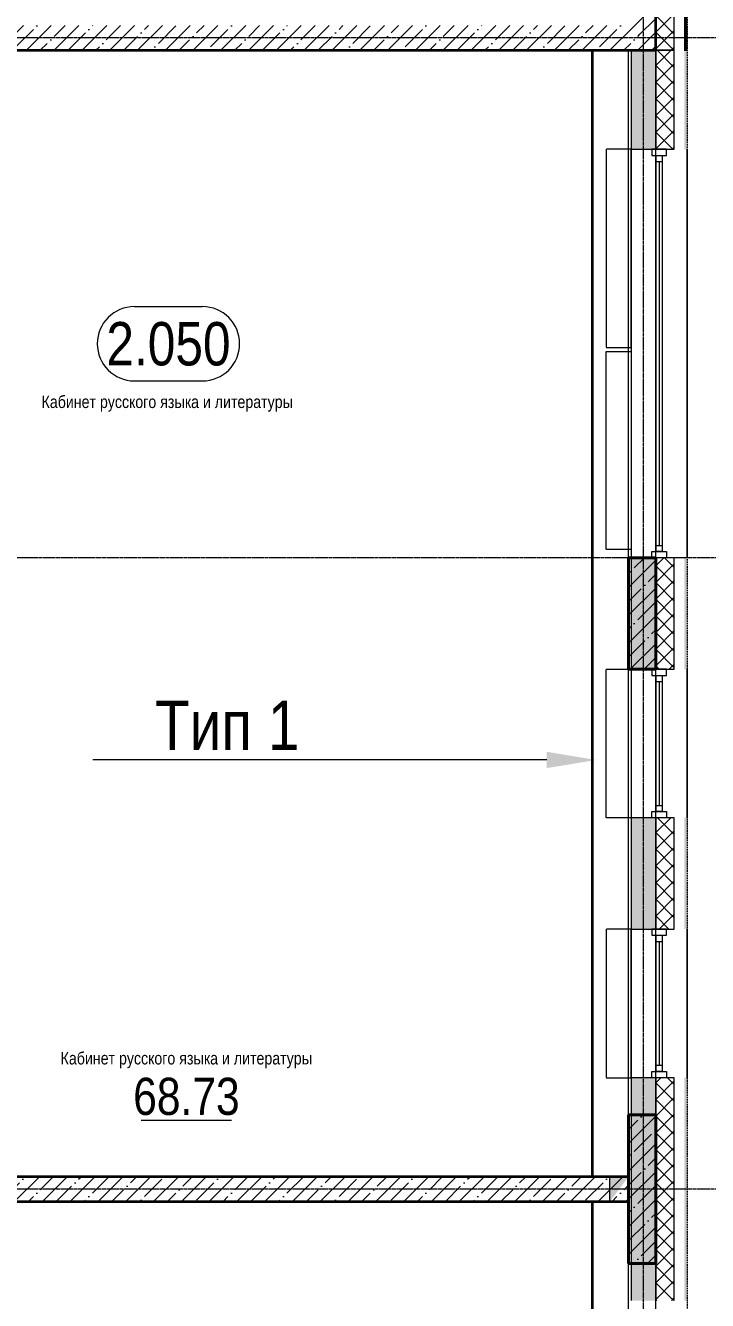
# Model space of a CAD drawing. Header units: millimetres. Extents: x -231292 to 573618, y -153144 to 564035.
# Drawn here: x 118491 to 124001, y 40230 to 50530 of the extents above; entities that cross this region are included whole.
import ezdxf
from ezdxf import colors
from ezdxf.entities.mleader import LeaderData, LeaderLine
from ezdxf.enums import TextEntityAlignment as Align
from ezdxf.math import Vec2, Vec3

# ---------------------------------------------------------------- set-up
doc = ezdxf.new("R2010")
doc.units = ezdxf.units.MM
for name, pattern in [('CENTER2', [28.575, 19.05, -3.175, 3.175, -3.175]), ('DASHED', [19.05, 12.7, -6.35]), ('HIDDEN2', [4.7625, 3.175, -1.5875])]:
    doc.linetypes.add(name, pattern=pattern)
doc.layers.get('0').update_dxf_attribs({"color": 250})
doc.layers.get('Defpoints').update_dxf_attribs({"color": 250})
for name, color, linetype, lineweight in [('A-AREA', 250, 'Continuous', 15), ('A-Wall_Материал_Газоблок_Контур', 250, 'Continuous', 0), ('АР_Area', 250, 'Continuous', 5), ('АР_Колонны', 250, 'Continuous', 35), ('АР_Окна', 250, 'Continuous', 5), ('АР_Отопительные приборы', 250, 'HIDDEN2', 0), ('АР_площадь пом', 250, 'Continuous', 5), ('АР_Стены ЖБ', 250, 'Continuous', 35), ('АР_Стены ПЕНОблок', 250, 'Continuous', 20), ('АР_Утеплитель', 250, 'Continuous', 0), ('АР_Штриховка', 250, 'Continuous', 0), ('Зашивка радиаторов тип 1 (фанера и МДФ)', 250, 'Continuous', 0), ('КМ_Фахверки', 250, 'Continuous', 80), ('ОВ_Отопление', 250, 'Continuous', 0), ('Размеры зашивки ГКЛ', 250, 'Continuous', 0), ('РД_Оси_100', 250, 'Continuous', 0)]:
    doc.layers.add(name, color=color, linetype=linetype, lineweight=lineweight)
doc.layers.add('АР_Делит', color=250, linetype='Continuous', lineweight=0, plot=False)
doc.styles.add('style1', font='ARIALN.TTF')
pattern_1 = [(45, (8883.4, 13229.69), (-112.2532, 112.2532), []), (45, (8995.66, 13229.69), (-112.2532, 112.2532), [198.4375, -39.6875, 0, -39.6875])]

# ---------------------------------------------------------------- blocks, each defined once
blk = doc.blocks.new('СОШ_2200_АР_ОСИ_М100_28.05.24')
at = {"layer": 'АР_Делит', "color": 5, "linetype": 'DASHED'}
blk.add_lwpolyline([(114955, 135155), (114955, -355), (93595.036, -355), (93595.036, 13855), (94145, 13855), (94145, 68320), (66055, 68320), (66055, 13857.73), (83455, 13857.73), (83455, -355), (45245, -355), (45245, 13145), (44695, 13145), (44695, 26755), (45245, 26755), (45245, 68320), (20455, 68320), (20455, 26755), (27955, 26755), (27955, 13145), (-355, 13145), (-355, 100855)], dxfattribs=at)
at = {"layer": 'РД_Оси_100', "linetype": 'CENTER2'}
for p, q in [((114600, -6155), (114600, 139938.679)), ((119910, 37200), (94200, 37200)), ((119910, 33000), (94200, 33000)), ((119910, 27900), (94200, 27900))]:
    blk.add_line(p, q, dxfattribs=at)
blk = doc.blocks.new('otv_в_стене')
at = {"linetype": 'Continuous'}
blk.add_lwpolyline([(0, -1), (0, 0), (1, 0), (1, -1)], close=True, dxfattribs=at)
blk.add_solid([(0, -1), (0, 0), (0.5, -0.5), (1, 0)], dxfattribs=at)
blk = doc.blocks.new('MOK-МаркаПом_овал_ареал')
for p, q in [((-2.75, 3), (2.75, 3)), ((-2.75, -3), (2.75, -3))]:
    blk.add_line(p, q)
for centre, radius, start, end in [((-2.75, 0), 3, 90, 270), ((2.75, 0), 3, 270, 90), ((-3.75, 0), 3.5, 0, 0.001)]:
    blk.add_arc(centre, radius, start, end)
at = {"color": 0, "style": 'style1'}
blk.add_attdef('АР-ПОМЕЩЕНИЕ:НОМЕР', text='', height=3.5, dxfattribs=at).set_placement((0, 0), align=Align.MIDDLE)
at = {"layer": 'Defpoints', "color": 2, "style": 'style1'}
blk.add_attdef('АР-ПОМЕЩЕНИЕ:НАИМЕНОВАНИЕ', text='', height=1, dxfattribs=at).set_placement((-0.09, -4.81), align=Align.MIDDLE)
blk = doc.blocks.new('MOK-МаркаПомещения1')
at = {"layer": 'A-AREA', "color": 0}
blk.add_line((-3.65, -1.94), (3.65, -1.94), dxfattribs=at)
at = {"layer": 'A-AREA', "color": 0, "style": 'style1'}
blk.add_attdef('АР-ПОМЕЩЕНИЕ:ПЛОЩАДЬ', text='', height=3, dxfattribs=at).set_placement((0, 0), align=Align.MIDDLE)
at = {"layer": 'Defpoints', "style": 'style1', "flags": 8}
blk.add_attdef('АР-ПОМЕЩЕНИЕ:НАИМЕНОВАНИЕ', text='', height=1, dxfattribs=at).set_placement((0, 2.96), align=Align.MIDDLE)

msp = doc.modelspace()

# ---------------------------------------------------------------- hatches: boundary and pattern name
at = {"layer": 'АР_Штриховка', "linetype": 'Continuous', "lineweight": 5}
h = msp.add_hatch(dxfattribs=at)
h.set_pattern_fill('ANSI35', color=256, scale=25, angle=-360, style=0)
h.set_pattern_definition([(45, (8883.4, 13229.69), (-112.2532, 112.2532), []), (45, (8995.66, 13229.69), (-112.2532, 112.2532), [198.4375, -39.6875, 0, -39.6875])])
h.paths.add_polyline_path([(123583.403, 54729.686), (123383.403, 54529.686), (123383.403, 54429.686), (123583.403, 54429.686)], flags=0)
h.paths.add_polyline_path([(123583.403, 50629.686), (123383.403, 50629.686), (123383.403, 50529.686), (123583.403, 50329.686)], flags=0)
at = {"layer": 'АР_Штриховка', "linetype": 'Continuous', "lineweight": 0}
h = msp.add_hatch(dxfattribs=at)
h.set_pattern_fill('ANSI37', color=256, scale=30, angle=-360, style=0)
h.set_pattern_definition([(45, (8883.4, 13229.69), (-67.35192, 67.35192), []), (135, (8883.4, 13229.69), (-67.35192, -67.35192), [])])
h.paths.add_polyline_path([(123733.401, 54729.686), (123583.401, 54729.686), (123583.401, 54429.686), (123733.401, 54429.687)], flags=0)
h.paths.add_polyline_path([(123733.406, 50629.686), (123583.406, 50629.686), (123583.406, 50329.686), (123733.406, 50329.686)], flags=0)
h = msp.add_hatch(dxfattribs=at)
h.set_pattern_fill('_U', color=256, angle=-360, style=0, pattern_type=0)
h.set_pattern_definition([(360, (8883.4027, 13229.6861), (-2e-16, 1), [])])
h.paths.add_polyline_path([(123838.401, 54729.686), (123813.401, 54729.686), (123813.401, 54429.687), (123838.401, 54429.687)], flags=0)
h.paths.add_polyline_path([(123838.406, 50629.686), (123813.406, 50629.686), (123813.406, 50329.686), (123838.406, 50329.686)], flags=0)
at = {"layer": 'АР_Штриховка', "linetype": 'Continuous', "lineweight": 5}
h = msp.add_hatch(dxfattribs=at)
h.set_pattern_fill('ANSI35', color=256, scale=25, style=0)
h.set_pattern_definition([(45, (8883.4, 13229.69), (-112.2532, 112.2532), []), (45, (8995.66, 13229.69), (-112.2532, 112.2532), [198.4375, -39.6875, 0, -39.6875])])
h.paths.add_polyline_path([(114883.403, 50529.686), (114683.403, 50329.686), (123583.403, 50329.686), (123383.403, 50529.686)], flags=0)
at = {"layer": 'АР_Штриховка', "linetype": 'Continuous', "lineweight": 0}
h = msp.add_hatch(dxfattribs=at)
h.set_pattern_fill('AR-CONC', color=256, angle=-360, style=0)
h.set_pattern_definition([(50, (8883.4, 13229.69), (182.18467, -15.93909), [19.05, -209.55]), (355, (8883.4, 13229.69), (-35.24342, 191.05685), [15.24, -167.64058]), (100.45144, (8898.58, 13228.36), (146.94125, 175.11775), [16.19, -178.09024]), (46.1842, (8883.4, 13280.49), (271.07904, -42.04233), [28.575, -314.325]), (96.63556, (8906, 13276.98), (237.40413, 247.4261), [24.285, -267.1356]), (351.18415, (8883.4, 13280.5), (237.40413, 247.4261), [22.85997, -251.45973]), (21, (8908.8, 13267.79), (151.6144, -102.2652), [19.05, -209.55]), (326, (8908.8, 13267.79), (61.80203, 184.18797), [15.24, -167.64]), (71.45145, (8921.44, 13259.26), (213.41642, 81.92277), [16.19, -178.08994]), (37.5, (8883.4, 13229.686), (3.088603, 84.55504), [0, -165.608, 0, -170.18, 0, -168.275]), (7.5, (8883.4, 13229.69), (66.81966, 100.180575), [0, -97.028, 0, -161.798, 0, -64.135]), (327.5, (8826.76, 13229.686), (135.590595, -5.728744), [0, -63.5, 0, -198.12, 0, -262.89]), (317.5, (8801.36, 13229.69), (148.12918, 25.42649), [0, -82.55, 0, -131.572, 0, -186.69])])
h.paths.add_polyline_path([(123583.403, 50329.686), (123383.403, 50329.686), (123383.403, 49529.686), (123583.403, 49529.686)], flags=0)
h.paths.add_polyline_path([(123583.403, 46229.686), (123383.403, 46229.686), (123383.403, 45329.686), (123583.403, 45329.686)], flags=0)
h.paths.add_polyline_path([(123583.403, 44129.686), (123383.403, 44129.686), (123383.403, 43229.686), (123583.403, 43229.686)], flags=0)
h.paths.add_polyline_path([(123583.403, 42029.686), (123383.403, 42029.686), (123383.403, 40229.686), (123583.403, 40229.686)], flags=0)
h.paths.add_polyline_path([(123583.403, 36929.686), (123383.403, 36929.686), (123383.403, 36029.686), (123583.403, 36029.686)], flags=0)
h.paths.add_polyline_path([(123583.403, 34829.686), (123383.403, 34829.686), (123383.403, 33929.686), (123583.403, 33929.686)], flags=0)
h.paths.add_polyline_path([(123583.403, 32729.686), (123383.403, 32729.686), (123383.403, 30929.686), (123583.403, 30929.686)], flags=0)
h.paths.add_polyline_path([(123583.403, 27629.686), (123383.403, 27629.686), (123383.403, 26729.686), (123583.403, 26729.686)], flags=0)
h.paths.add_polyline_path([(123583.403, 25529.686), (123383.403, 25529.686), (123383.403, 24629.686), (123583.403, 24629.686)], flags=0)
h.paths.add_polyline_path([(123583.403, 23429.686), (123383.403, 23429.686), (123383.403, 21529.686), (123583.403, 21529.686)], flags=0)
h.paths.add_polyline_path([(123583.403, 18229.686), (123383.403, 18229.686), (123383.403, 17329.686), (123583.403, 17329.686)], flags=0)
h.paths.add_polyline_path([(123583.403, 16129.686), (123383.403, 16129.686), (123383.403, 15229.686), (123583.403, 15229.686)], flags=0)
h.paths.add_polyline_path([(123583.403, 14029.686), (123383.403, 14029.686), (123383.403, 13329.686), (123583.403, 13129.686)], flags=0)
h = msp.add_hatch(dxfattribs=at)
h.set_pattern_fill('ANSI37', color=256, scale=30, angle=-360, style=0)
h.set_pattern_definition([(45, (8883.4, 13229.69), (-67.35192, 67.35192), []), (135, (8883.4, 13229.69), (-67.35192, -67.35192), [])])
h.paths.add_polyline_path([(123733.403, 50329.686), (123583.403, 50329.686), (123583.403, 49529.686), (123733.403, 49529.686)], flags=0)
h.paths.add_polyline_path([(123733.403, 46229.686), (123583.403, 46229.686), (123583.403, 45329.686), (123733.403, 45329.686)], flags=0)
h.paths.add_polyline_path([(123733.403, 44129.686), (123583.403, 44129.686), (123583.403, 43229.686), (123733.403, 43229.686)], flags=0)
h.paths.add_polyline_path([(123733.403, 42029.686), (123583.403, 42029.686), (123583.403, 40229.686), (123733.403, 40229.686)], flags=0)
h.paths.add_polyline_path([(123733.403, 36929.686), (123583.403, 36929.686), (123583.403, 36029.686), (123733.403, 36029.686)], flags=0)
h.paths.add_polyline_path([(123733.403, 34829.686), (123583.403, 34829.686), (123583.403, 33929.686), (123733.403, 33929.686)], flags=0)
h.paths.add_polyline_path([(123733.403, 32729.686), (123583.403, 32729.686), (123583.403, 30929.686), (123733.403, 30929.686)], flags=0)
h.paths.add_polyline_path([(123733.403, 27629.686), (123583.403, 27629.686), (123583.403, 26729.686), (123733.403, 26729.686)], flags=0)
h.paths.add_polyline_path([(123733.403, 25529.686), (123583.403, 25529.686), (123583.403, 24629.686), (123733.403, 24629.686)], flags=0)
h.paths.add_polyline_path([(123733.403, 23429.686), (123583.403, 23429.686), (123583.403, 21529.686), (123733.403, 21529.686)], flags=0)
h.paths.add_polyline_path([(123733.403, 18229.686), (123583.403, 18229.686), (123583.403, 17329.686), (123733.403, 17329.686)], flags=0)
h.paths.add_polyline_path([(123733.403, 16129.686), (123583.403, 16129.686), (123583.403, 15229.686), (123733.403, 15229.686)], flags=0)
h.paths.add_polyline_path([(123733.403, 14029.686), (123583.403, 14029.686), (123583.403, 13129.686), (123733.403, 12979.686)], flags=0)
h = msp.add_hatch(dxfattribs=at)
h.set_pattern_fill('_U', color=256, angle=-360, style=0, pattern_type=0)
h.set_pattern_definition([(360, (8883.4027, 13229.6861), (-4e-16, 1), [])])
h.paths.add_polyline_path([(123838.403, 50329.686), (123813.403, 50329.686), (123813.403, 49529.686), (123838.403, 49529.686)], flags=0)
h.paths.add_polyline_path([(123838.403, 46229.686), (123813.403, 46229.686), (123813.403, 45329.686), (123838.403, 45329.686)], flags=0)
h.paths.add_polyline_path([(123838.403, 44129.686), (123813.403, 44129.686), (123813.403, 43229.686), (123838.403, 43229.686)], flags=0)
h.paths.add_polyline_path([(123838.403, 42029.686), (123813.403, 42029.686), (123813.403, 40229.686), (123838.403, 40229.686)], flags=0)
h.paths.add_polyline_path([(123838.403, 36929.686), (123813.403, 36929.686), (123813.403, 36029.686), (123838.403, 36029.686)], flags=0)
h.paths.add_polyline_path([(123838.403, 34829.686), (123813.403, 34829.686), (123813.403, 33929.686), (123838.403, 33929.686)], flags=0)
h.paths.add_polyline_path([(123838.403, 32729.686), (123813.403, 32729.686), (123813.403, 30929.686), (123838.403, 30929.686)], flags=0)
h.paths.add_polyline_path([(123838.403, 27629.686), (123813.403, 27629.686), (123813.403, 26729.686), (123838.403, 26729.686)], flags=0)
h.paths.add_polyline_path([(123838.403, 25529.686), (123813.403, 25529.686), (123813.403, 24629.686), (123838.403, 24629.686)], flags=0)
h.paths.add_polyline_path([(123838.403, 23429.686), (123813.403, 23429.686), (123813.403, 21529.686), (123838.403, 21529.686)], flags=0)
h.paths.add_polyline_path([(123838.403, 18229.686), (123813.403, 18229.686), (123813.403, 17329.686), (123838.403, 17329.686)], flags=0)
h.paths.add_polyline_path([(123838.403, 16129.686), (123813.403, 16129.686), (123813.403, 15229.686), (123838.403, 15229.686)], flags=0)
h.paths.add_polyline_path([(123838.403, 14029.686), (123813.403, 14029.686), (123813.403, 12899.686), (123838.403, 12874.686)], flags=0)
at = {"layer": 'АР_Штриховка', "linetype": 'Continuous', "lineweight": 5}
h = msp.add_hatch(dxfattribs=at)
h.set_pattern_fill('ANSI35', color=256, scale=25, style=0)
h.set_pattern_definition(pattern_1)
h.paths.add_polyline_path([(123583.403, 46229.686), (123363.403, 46229.686), (123363.403, 45329.686), (123583.403, 45329.686)], flags=0)
h = msp.add_hatch(dxfattribs=at)
h.set_pattern_fill('ANSI35', color=256, scale=25, style=0)
h.set_pattern_definition(pattern_1)
h.paths.add_polyline_path([(123583.403, 41729.686), (123363.403, 41729.686), (123363.403, 40529.686), (123583.403, 40529.686)], flags=0)
h = msp.add_hatch(dxfattribs=at)
h.set_pattern_fill('ANSI35', color=256, scale=25, angle=-360, style=0)
h.set_pattern_definition([(45, (8883.4, 13229.69), (-112.2532, 112.2532), []), (45, (8995.66, 13229.69), (-112.2532, 112.2532), [198.4375, -39.6875, 0, -39.6875])])
h.paths.add_polyline_path([(115793.405, 41229.686), (115793.405, 41029.686), (123363.403, 41029.686), (123363.403, 41229.686)], flags=0)

# ---------------------------------------------------------------- linework, layer by layer
at = {"layer": 'A-Wall_Материал_Газоблок_Контур', "linetype": 'Continuous', "lineweight": 0}
for p, q in [((123383.403, 49529.686), (123383.403, 46229.686)), ((123838.403, 46229.686), (123838.403, 49529.686)), ((123383.403, 45329.686), (123383.403, 44129.686)), ((123838.403, 44129.686), (123838.403, 45329.686)), ((123383.403, 43229.686), (123383.403, 42029.686)), ((123838.403, 42029.686), (123838.403, 43229.686))]:
    msp.add_line(p, q, dxfattribs=at)
at = {"layer": 'АР_Колонны', "linetype": 'HIDDEN2', "lineweight": 25}
for p, q in [((123363.403, 46229.686), (123583.403, 46229.686)), ((123363.403, 45329.686), (123363.403, 46229.686)), ((123583.403, 46229.686), (123583.403, 45329.686)), ((123583.403, 45329.686), (123363.403, 45329.686)), ((123363.403, 41729.686), (123583.403, 41729.686)), ((123363.403, 40529.686), (123363.403, 41729.686)), ((123583.403, 41729.686), (123583.403, 40529.686)), ((123583.403, 40529.686), (123363.403, 40529.686))]:
    msp.add_line(p, q, dxfattribs=at)
at = {"layer": 'АР_Колонны', "linetype": 'Continuous', "lineweight": 35}
for p, q in [((123363.403, 45329.686), (123363.403, 46229.686)), ((123363.403, 46229.686), (123583.403, 46229.686)), ((123583.403, 45329.686), (123583.403, 46229.686)), ((123363.403, 45329.686), (123583.403, 45329.686)), ((123363.403, 40529.686), (123363.403, 41729.686)), ((123363.403, 41729.686), (123583.403, 41729.686)), ((123583.403, 40529.686), (123583.403, 41729.686)), ((123363.403, 40529.686), (123583.403, 40529.686))]:
    msp.add_line(p, q, dxfattribs=at)
at = {"layer": 'АР_Окна', "linetype": 'Continuous', "lineweight": 5}
for p, q in [((123383.403, 49529.686), (123383.403, 46229.686)), ((123838.403, 49529.686), (123838.403, 46229.686)), ((123585.903, 49429.686), (123635.903, 49429.686)), ((123610.903, 49429.686), (123610.903, 46329.686)), ((123585.903, 46329.686), (123635.903, 46329.686)), ((123383.403, 45329.686), (123383.403, 44129.686)), ((123838.403, 45329.686), (123838.403, 44129.686)), ((123585.903, 45229.686), (123635.903, 45229.686)), ((123610.903, 45229.686), (123610.903, 44229.686)), ((123585.903, 44229.686), (123635.903, 44229.686)), ((123383.403, 43229.686), (123383.403, 42029.686)), ((123838.403, 43229.686), (123838.403, 42029.686)), ((123585.903, 43129.686), (123635.903, 43129.686)), ((123610.903, 43129.686), (123610.903, 42129.686)), ((123585.903, 42129.686), (123635.903, 42129.686))]:
    msp.add_line(p, q, dxfattribs=at)
for points in [[(123670.903, 49479.686), (123670.903, 49529.686), (123550.903, 49529.686), (123550.903, 49479.686)], [(123585.903, 49479.686), (123635.903, 49479.686), (123635.903, 46279.686), (123585.903, 46279.686)], [(123670.903, 46279.686), (123670.903, 46229.686), (123550.903, 46229.686), (123550.903, 46279.686)], [(123670.903, 45279.686), (123670.903, 45329.686), (123550.903, 45329.686), (123550.903, 45279.686)], [(123585.903, 45279.686), (123635.903, 45279.686), (123635.903, 44179.686), (123585.903, 44179.686)], [(123670.903, 44179.686), (123670.903, 44129.686), (123550.903, 44129.686), (123550.903, 44179.686)], [(123670.903, 43179.686), (123670.903, 43229.686), (123550.903, 43229.686), (123550.903, 43179.686)], [(123585.903, 43179.686), (123635.903, 43179.686), (123635.903, 42079.686), (123585.903, 42079.686)], [(123670.903, 42079.686), (123670.903, 42029.686), (123550.903, 42029.686), (123550.903, 42079.686)]]:
    msp.add_lwpolyline(points, close=True, dxfattribs=at)
at = {"layer": 'АР_Отопительные приборы'}
for points in [[(123383.403, 49529.423), (123183.403, 49529.423), (123183.403, 47929.423), (123383.403, 47929.423)], [(123383.403, 46296.268), (123183.403, 46296.268), (123183.403, 47896.268), (123383.403, 47896.268)], [(123383.403, 44129.686), (123183.403, 44129.686), (123183.403, 45329.686), (123383.403, 45329.686)], [(123383.403, 43229.686), (123183.403, 43229.686), (123183.403, 42029.686), (123383.403, 42029.686)]]:
    msp.add_lwpolyline(points, close=True, dxfattribs=at)
at = {"layer": 'АР_Стены ЖБ', "linetype": 'Continuous', "lineweight": 35}
for p, q in [((123583.403, 50329.686), (123583.403, 50629.686)), ((114683.403, 50329.686), (123583.403, 50329.686)), ((123363.403, 41229.686), (115793.405, 41229.686)), ((123363.403, 41029.686), (123363.403, 41229.686)), ((115793.405, 41029.686), (123363.403, 41029.686))]:
    msp.add_line(p, q, dxfattribs=at)
at = {"layer": 'АР_Стены ЖБ', "linetype": 'Continuous', "lineweight": 40}
for p, q in [((123583.403, 46229.686), (123363.403, 46229.686)), ((123363.403, 46229.686), (123363.403, 45329.686)), ((123583.403, 45329.686), (123583.403, 46229.686)), ((123363.403, 45329.686), (123583.403, 45329.686)), ((123583.403, 41729.686), (123363.403, 41729.686)), ((123363.403, 41729.686), (123363.403, 40529.686)), ((123583.403, 40529.686), (123583.403, 41729.686)), ((123363.403, 40529.686), (123583.403, 40529.686))]:
    msp.add_line(p, q, dxfattribs=at)
at = {"layer": 'АР_Стены ПЕНОблок', "linetype": 'Continuous', "lineweight": 20}
for p, q in [((123583.403, 50329.686), (123383.403, 50329.686)), ((123383.403, 50329.686), (123383.403, 49529.686)), ((123583.403, 49529.686), (123583.403, 50329.686)), ((123383.403, 49529.686), (123583.403, 49529.686)), ((123583.403, 46229.686), (123383.403, 46229.686)), ((123383.403, 46229.686), (123383.403, 45329.686)), ((123583.403, 45329.686), (123583.403, 46229.686)), ((123383.403, 45329.686), (123583.403, 45329.686)), ((123583.403, 44129.686), (123383.403, 44129.686)), ((123383.403, 44129.686), (123383.403, 43229.686)), ((123583.403, 43229.686), (123583.403, 44129.686)), ((123383.403, 43229.686), (123583.403, 43229.686)), ((123583.403, 42029.686), (123383.403, 42029.686)), ((123383.403, 42029.686), (123383.403, 40229.686)), ((123583.403, 40229.686), (123583.403, 42029.686))]:
    msp.add_line(p, q, dxfattribs=at)
at = {"layer": 'АР_Утеплитель', "linetype": 'Continuous', "lineweight": 0}
for p, q in [((123583.406, 50629.686), (123583.406, 50329.686)), ((123733.406, 50329.686), (123733.406, 50629.686)), ((123733.403, 50329.686), (123583.403, 50329.686)), ((123583.403, 50329.686), (123583.403, 49529.686)), ((123583.406, 50329.686), (123733.406, 50329.686)), ((123733.403, 49529.686), (123733.403, 50329.686)), ((123583.403, 49529.686), (123733.403, 49529.686)), ((123733.403, 46229.686), (123583.403, 46229.686)), ((123583.403, 46229.686), (123583.403, 45329.686)), ((123733.403, 45329.686), (123733.403, 46229.686)), ((123583.403, 45329.686), (123733.403, 45329.686)), ((123733.403, 44129.686), (123583.403, 44129.686)), ((123583.403, 44129.686), (123583.403, 43229.686)), ((123733.403, 43229.686), (123733.403, 44129.686)), ((123583.403, 43229.686), (123733.403, 43229.686)), ((123733.403, 42029.686), (123583.403, 42029.686)), ((123583.403, 42029.686), (123583.403, 40229.686)), ((123733.403, 40229.686), (123733.403, 42029.686))]:
    msp.add_line(p, q, dxfattribs=at)
at = {"layer": 'Зашивка радиаторов тип 1 (фанера и МДФ)', "linetype": 'Continuous', "lineweight": 0}
for p, q in [((123063.403, 50329.686), (123063.402, 41229.686)), ((123075.903, 50329.686), (123063.403, 50329.686)), ((123075.903, 50329.686), (123075.902, 41229.686)), ((123075.902, 41229.686), (123075.903, 50329.686)), ((123363.403, 50329.686), (123075.903, 50329.686)), ((123363.402, 41229.686), (123363.403, 50329.686)), ((123063.402, 41229.686), (123075.902, 41229.686)), ((123075.902, 41229.686), (123363.402, 41229.686)), ((123075.902, 41029.686), (123063.402, 41029.686)), ((123063.402, 41029.686), (123063.403, 31929.686)), ((123363.402, 41029.686), (123075.902, 41029.686)), ((123075.902, 41029.686), (123075.903, 31929.686)), ((123075.903, 31929.686), (123075.902, 41029.686)), ((123363.403, 31929.686), (123363.402, 41029.686))]:
    msp.add_line(p, q, dxfattribs=at)
at = {"layer": 'КМ_Фахверки', "lineweight": 5}
msp.add_lwpolyline([(79583.403, 81804.686), (103283.403, 81804.103), (103283.403, 13129.686), (123583.403, 13129.686), (123583.371, 148129.686), (81883.406, 148129.686), (81883.406, 142129.686), (46283.403, 142129.686), (46283.403, 113829.686), (8783.403, 113829.686), (8783.403, 26629.686), (36583.403, 26629.686), (36583.403, 39729.686), (29083.403, 39729.686), (29083.403, 81804.686), (54383.403, 81804.686), (54383.403, 13129.686), (92083.403, 13129.686), (92083.403, 26829.686), (74683.402, 26829.694), (74683.401, 81804.686), (79584.99, 81804.686)], dxfattribs=at)

# ---------------------------------------------------------------- block references
at = {"layer": 'АР_Area', "linetype": 'Continuous', "lineweight": 5, "xscale": 100, "yscale": 100, "zscale": 100}
msp.add_blockref('MOK-МаркаПом_овал_ареал', (119646.614, 47958.763), dxfattribs=at).add_auto_attribs({'АР-ПОМЕЩЕНИЕ:НОМЕР': '2.050', 'АР-ПОМЕЩЕНИЕ:НАИМЕНОВАНИЕ': 'Кабинет русского языка и литературы'})
at = {"layer": 'АР_площадь пом', "linetype": 'Continuous', "lineweight": 5}
ref = msp.add_blockref('MOK-МаркаПомещения1', (119791.593, 41879.174), dxfattribs=dict(at, xscale=100, yscale=100, zscale=100))
ref.add_attrib('АР-ПОМЕЩЕНИЕ:НАИМЕНОВАНИЕ', 'Кабинет русского языка и литературы', dxfattribs={"layer": 'Defpoints', "height": 100, "style": 'style1'}).set_placement((119791.593, 42174.736), align=Align.MIDDLE)
ref.add_attrib('АР-ПОМЕЩЕНИЕ:ПЛОЩАДЬ', '68.73', dxfattribs={"layer": 'A-AREA', "color": 0, "height": 300, "style": 'style1'}).set_placement((119791.593, 41879.174), align=Align.MIDDLE)
at = {"layer": 'ОВ_Отопление', "xscale": 150, "yscale": 200}
msp.add_blockref('otv_в_стене', (123213.403, 41229.686), dxfattribs=at)
at = {"layer": 'РД_Оси_100'}
msp.add_blockref('СОШ_2200_АР_ОСИ_М100_28.05.24', (8883.403, 13229.686), dxfattribs=at)

# ---------------------------------------------------------------- leaders
at = {"layer": 'Размеры зашивки ГКЛ'}
ml = msp.add_multileader_mtext('Standard', dxfattribs=at)
ml.set_content('\\pxsm1;Тип 1 ', color=(0, 0, 138), style='style1')
ml.set_leader_properties(color=256, linetype='ByLayer', lineweight=9)
ml.build(insert=Vec2(0, 0))
ml.multileader.update_dxf_attribs({"has_dogleg": 0, "text_left_attachment_type": 6, "text_right_attachment_type": 6, "text_bottom_attachment_type": 10, "dogleg_length": 25, "arrow_head_size": 400})
ctx = ml.context
ctx.base_point, ctx.char_height, ctx.arrow_head_size, ctx.landing_gap_size, ctx.plane_origin = Vec3(119487.683, 44596.408), 400, 400, 50, Vec3(113673.819, 51566.972)
ctx.left_attachment, ctx.right_attachment, ctx.top_attachment = 6, 6, 10
notes = []
notes.append((ctx, [(1, (1, 1, 0), (120683.078, 44596.408), (-1, 0), 25, [(1, [(123102.694, 44596.408)], 0, [])])]))
ctx.mtext.insert, ctx.mtext.width, ctx.mtext.defined_height, ctx.mtext.line_spacing_factor, ctx.mtext.flow_direction = Vec3(119537.683, 45076.408), 1668.44707, 600, 0.3, 5
for ctx, leaders in notes:
    for number, flags, end, landing, length, lines in leaders:
        leader = LeaderData()
        leader.index, (leader.has_last_leader_line, leader.has_dogleg_vector, leader.attachment_direction) = number, flags
        leader.last_leader_point, leader.dogleg_vector, leader.dogleg_length = Vec3(end), Vec3(landing), length
        for number, points, colour, breaks in lines:
            line = LeaderLine()
            line.index, line.vertices, line.color, line.breaks = number, Vec3.list(points), colors.encode_raw_color(colour), breaks
            leader.lines.append(line)
        ctx.leaders.append(leader)

doc.saveas('drawing.dxf')
